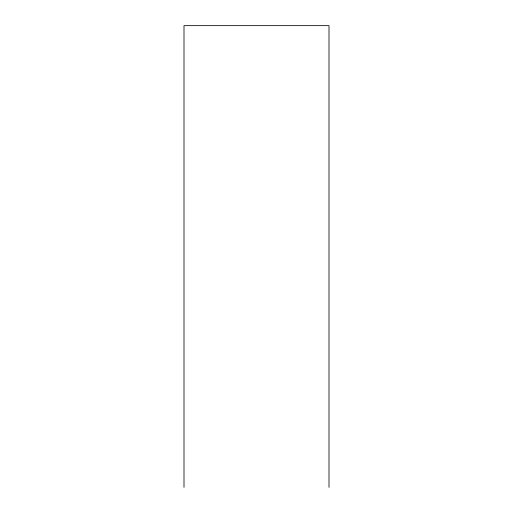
<?xml version="1.0" encoding="UTF-8"?>
<svg xmlns="http://www.w3.org/2000/svg" width="513" height="513" viewBox="0 0 513 513"><rect width="100%" height="100%" fill="white"/><g stroke="black" fill="none" stroke-linecap="round" stroke-linejoin="round"><path stroke-width="0.77" d="M329 487.35L329 25.65L184 25.65L184 487.35"/></g></svg>
